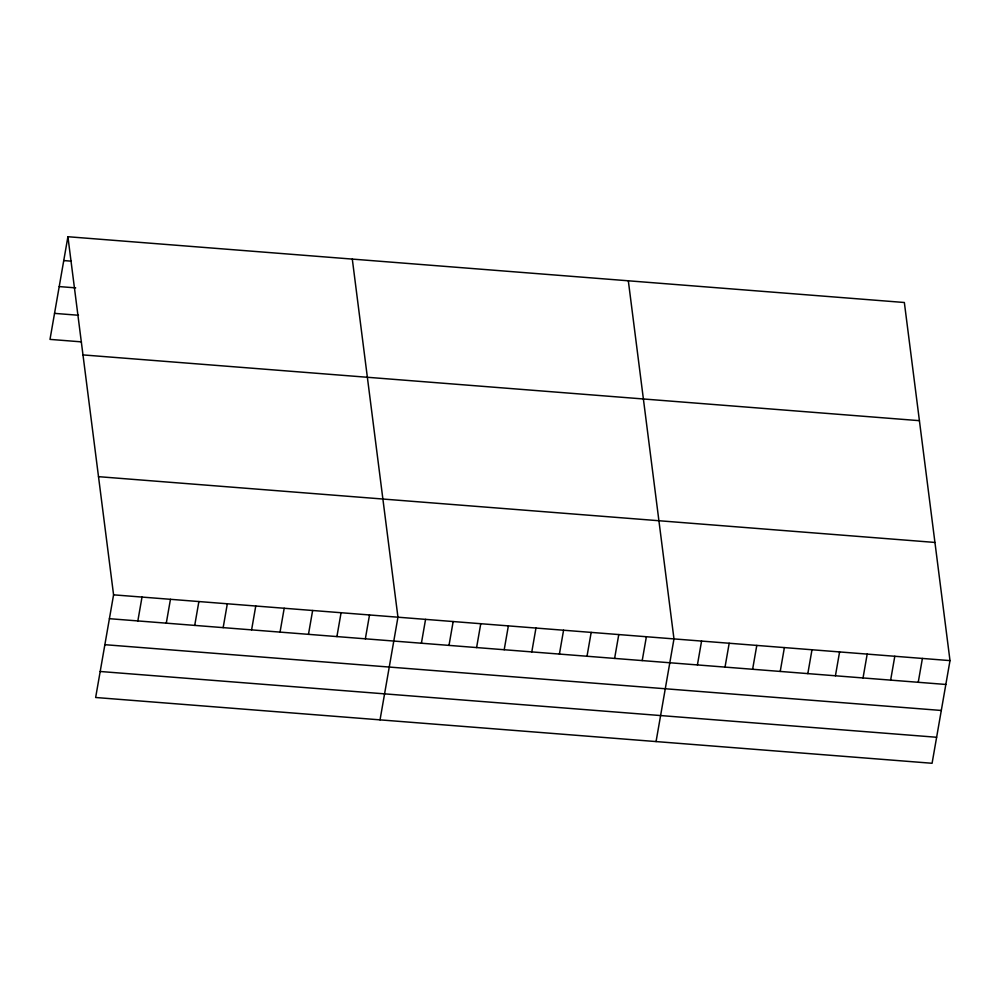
<?xml version="1.0" encoding="UTF-8"?>
<svg xmlns="http://www.w3.org/2000/svg" width="1000" height="1000" viewBox="0 0 1000 1000"><rect width="100%" height="100%" fill="white"/><g stroke="black" fill="none" stroke-linecap="round" stroke-linejoin="round"><path stroke-width="1.5" d="M67.912 236.725L113.575 594.837L95.65 697.5L932.087 763.275L950 660.612L904.35 302.5L67.912 236.725L50 339.387L81.438 341.863M137.85 620.925L142.012 597.075M166.287 623.162L170.45 599.312M194.725 625.4L198.888 601.55M223.162 627.638L227.325 603.787M251.6 629.862L255.763 606.025M280.038 632.1L284.2 608.263M308.475 634.338L312.638 610.5M336.912 636.575L341.075 612.737M365.35 638.812L369.513 614.963M380.037 719.862L397.95 617.2L352.3 259.088M421.4 643.225L425.562 619.375M449 645.387L453.162 621.55M476.6 647.562L480.763 623.713M504.2 649.737L508.363 625.887M531.8 651.9L535.962 628.062M559.412 654.075L563.575 630.225M587.013 656.237L591.175 632.4M614.612 658.413L618.775 634.562M642.212 660.588L646.375 636.737M656.062 741.562L673.975 638.913L628.325 280.8M697.412 664.925L701.575 641.075M725.025 667.1L729.188 643.25M752.625 669.262L756.787 645.425M780.225 671.438L784.388 647.588M807.825 673.612L811.988 649.762M835.425 675.775L839.587 651.938M863.037 677.95L867.188 654.1M890.638 680.125L894.8 656.275M918.238 682.288L922.4 658.45M63.75 260.575L71.237 261.163M59.212 286.588L75.675 287.875M54.538 313.375L78.487 315.262M82.987 354.913L919.412 420.675M98.5 476.662L934.938 542.438M113.575 594.837L950 660.612M109.412 618.688L945.837 684.463M104.862 644.688L941.3 710.462M100.188 671.488L936.625 737.262"/></g></svg>
